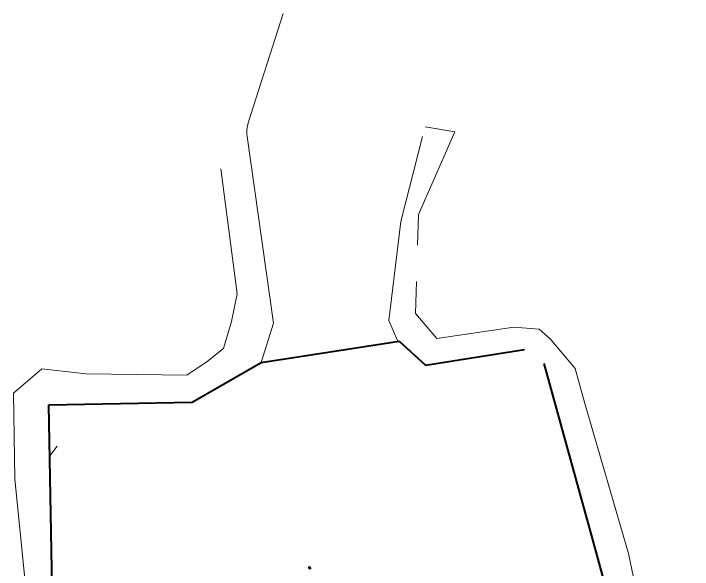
# Model space of a CAD drawing. Header units: metres. Extents: x 141303 to 146299, y 125960 to 127091.
# Drawn here: x 144613.3 to 144725.8, y 126112.6 to 126204.7 of the extents above; entities that cross this region are included whole.
import ezdxf

# ---------------------------------------------------------------- set-up
doc = ezdxf.new("R2010")
doc.units = ezdxf.units.M
doc.header["$MEASUREMENT"] = 0
doc.linetypes.add('ACAD_ISO04W100', pattern=[30, 24, -3, 0, -3])
for name, color, linetype, lineweight in [('new column', 4, 'Continuous', 25), ('NVMI-CONTOUR', 43, 'Continuous', 13), ('NVMI_ROAD', 253, 'Continuous', 20), ('NVMI_SITEBOUNDARY', 255, 'ACAD_ISO04W100', 40)]:
    doc.layers.add(name, color=color, linetype=linetype, lineweight=lineweight)

msp = doc.modelspace()

# ---------------------------------------------------------------- linework, layer by layer
at = {"layer": 'new column'}
for p, q in [((144662.18156, 126112.78494), (144662.3555, 126113.02936)), ((144662.42599, 126112.611), (144662.18156, 126112.78494)), ((144662.3555, 126113.02936), (144662.59993, 126112.85542)), ((144662.59993, 126112.85542), (144662.42599, 126112.611))]:
    msp.add_line(p, q, dxfattribs=at)
at = {"layer": 'NVMI-CONTOUR'}
msp.add_line((144620.5503, 126132.97836), (144619.29335, 126131.41098), dxfattribs=at)
at = {"layer": 'NVMI_ROAD'}
for p, q in [((144647.67316, 126178.93465), (144650.34955, 126158.22407)), ((144650.34955, 126158.22407), (144649.43247, 126153.6732)), ((144649.43247, 126153.6732), (144648.12769, 126149.19188)), ((144648.12769, 126149.19188), (144645.41948, 126147.02305)), ((144645.41948, 126147.02305), (144642.03566, 126144.75959)), ((144617.97078, 126145.78259), (144613.31096, 126141.79537)), ((144625.31905, 126144.967), (144617.97078, 126145.78259)), ((144642.03566, 126144.75959), (144625.31905, 126144.967)), ((144613.31096, 126141.79537), (144613.5111, 126127.50213)), ((144613.5111, 126127.50213), (144615.24191, 126110.52461))]:
    msp.add_line(p, q, dxfattribs=at)
msp.add_lwpolyline([(144654.35892, 126146.82974), (144656.3954, 126153.34498), (144652.02062, 126184.32153, -0.113067853), (144652.20991, 126186.54631), (144658.01363, 126204.66079)], format="xyb", dxfattribs=at)
for points in [[(144681.5156, 126185.9019), (144686.47005, 126185.09618), (144680.425, 126171.39897), (144680.26374, 126166.28758)], [(144677.09374, 126150.36146), (144676.96106, 126150.4839), (144675.49601, 126153.79862), (144677.49724, 126170.20754), (144681.10315, 126184.29101)], [(144680.07443, 126160.28679), (144679.90701, 126154.98026), (144683.45203, 126150.82656), (144696.20062, 126152.70973), (144700.43958, 126152.37688), (144702.24655, 126150.7718), (144706.38809, 126145.87863), (144707.97729, 126140.08044), (144715.20945, 126115.22991), (144719.36438, 126095.31421), (144725.82355, 125980.13783)]]:
    msp.add_lwpolyline(points, dxfattribs=at)
at = {"layer": 'NVMI_SITEBOUNDARY', "linetype": 'ByBlock'}
for p, q in [((144654.36276, 126146.83194), (144677.20108, 126150.37813)), ((144677.20108, 126150.37813), (144681.55588, 126146.42844)), ((144681.55588, 126146.42844), (144698.00831, 126148.98307)), ((144642.93631, 126140.28586), (144654.36276, 126146.83194)), ((144701.17829, 126146.6652), (144709.18325, 126117.68452)), ((144619.12992, 126139.82338), (144642.93631, 126140.28586)), ((144620.87845, 126049.8183), (144619.12992, 126139.82338)), ((144709.18325, 126117.68452), (144711.82601, 126108.11683))]:
    msp.add_line(p, q, dxfattribs=at)

doc.saveas('drawing.dxf')
